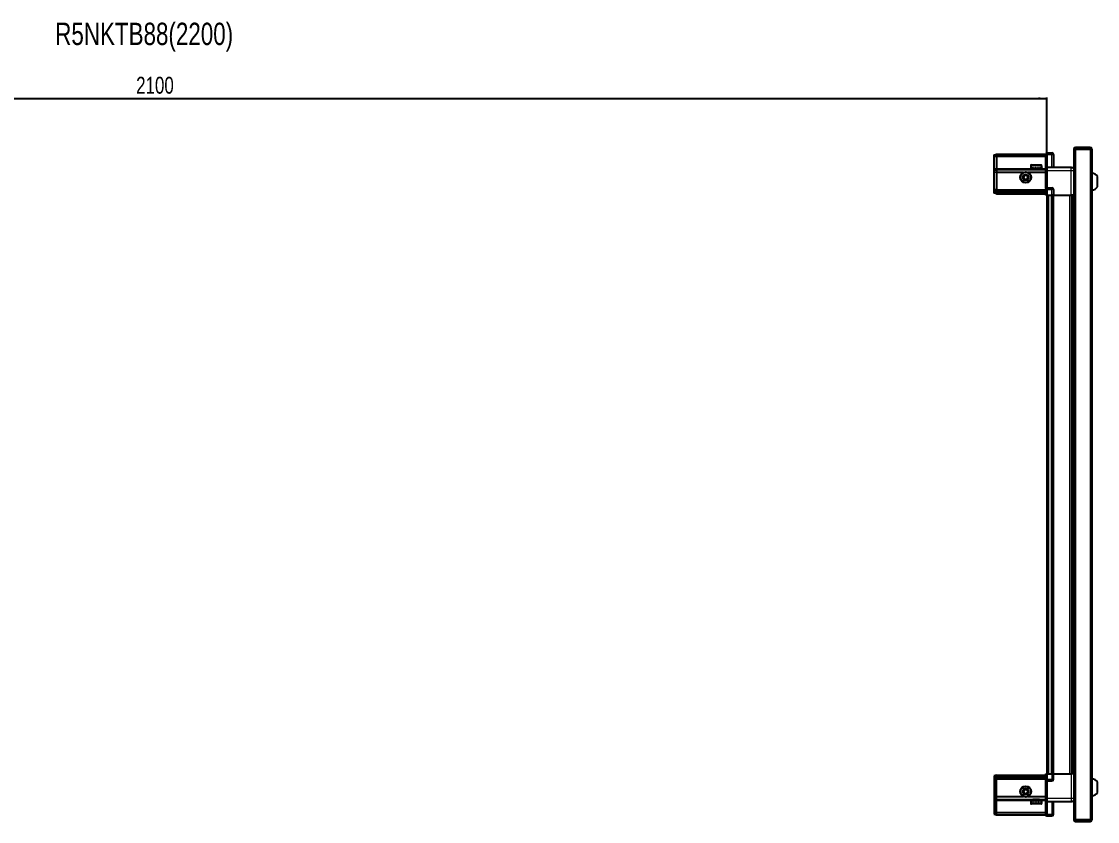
# Model space of a CAD drawing. Header units: millimetres. Extents: x 834 to 5046, y -1310 to 2026.
# Drawn here: x 2795 to 4070, y 1077 to 2026 of the extents above; entities that cross this region are included whole.
import ezdxf

# ---------------------------------------------------------------- set-up
doc = ezdxf.new("R2010")
doc.units = ezdxf.units.MM
doc.layers.add('FORMAT', color=7, linetype='Continuous')
doc.styles.add('SLDTEXTSTYLE0', font='TXT', dxfattribs={"width": 0.75})
doc.dimstyles.new('SLDDIMSTYLE0', dxfattribs={"dimtxt": 20, "dimasz": 10, "dimexe": 0, "dimexo": 0.0625, "dimgap": 5, "dimtad": 2, "dimdec": 1, "dimrnd": 1e-09, "dimzin": 12, "dimdsep": 46, "dimtxsty": 'SLDTEXTSTYLE0', "dimsah": 1, "dimcen": 0.09, "dimadec": 0, "dimazin": 3, "dimtfac": 1, "dimtofl": 0, "dimtmove": 0, "dimatfit": 3, "dimfxl": 0, "dimfrac": 2, "dimtolj": 1, "dimtzin": 12, "dimarcsym": 0})

# ---------------------------------------------------------------- blocks, each defined once
blk = doc.blocks.new('_D_4')
at = {"layer": 'FORMAT'}
for p, q in [((1910.1, 1819.8), (1910.1, 1935.3)), ((1910.1, 1934.3), (4010.1, 1934.3)), ((4010.1, 1819.8), (4010.1, 1935.3))]:
    blk.add_line(p, q, dxfattribs=at)
for points in [[(1910.1, 1934.3), (1920.1, 1932.7), (1920.1, 1935.8)], [(4010.1, 1934.3), (4000.1, 1935.8), (4000.1, 1932.7)]]:
    blk.add_solid(points, dxfattribs=at)
at = {"layer": 'FORMAT', "insert": (2930.5, 1960), "char_height": 20, "attachment_point": 1, "style": 'SLDTEXTSTYLE0'}
blk.add_mtext('2100', dxfattribs=at)

msp = doc.modelspace()

# ---------------------------------------------------------------- linework, layer by layer
at = {"color": 7, "linetype": 'Continuous', "lineweight": 25}
for p, q in [((4061.32, 1876.26), (4044.02, 1876.26)), ((4061.32, 1874.76), (4061.32, 1876.26)), ((3947.42, 1867.45), (3950.42, 1868.26)), ((3947.42, 1865.6), (3947.42, 1867.45)), ((3947.42, 1865.6), (3950.42, 1865.76)), ((3947.42, 1851.26), (3947.42, 1865.6)), ((3950.42, 1868.26), (3950.42, 1865.76)), ((3950.42, 1868.26), (4008.72, 1868.26)), ((3950.42, 1865.76), (3950.42, 1851.26)), ((3950.42, 1865.76), (4008.72, 1865.76)), ((4009.59, 1869.76), (4008.72, 1869.26)), ((4009.59, 1869.76), (4008.72, 1869.26)), ((4008.72, 1869.26), (4008.72, 1867.76)), ((4008.72, 1852.96), (4008.72, 1867.76)), ((4009.92, 1869.76), (4009.59, 1869.76)), ((4009.92, 1869.76), (4009.59, 1869.76)), ((4009.92, 1869.76), (4009.92, 1869.76)), ((4009.92, 1867.76), (4009.92, 1869.76)), ((4009.92, 1869.76), (4015.92, 1869.76)), ((4009.92, 1867.76), (4009.92, 1852.96)), ((4017.92, 1867.76), (4017.92, 1852.76)), ((4041.92, 1874.16), (4041.92, 1861.76)), ((4043.42, 1874.16), (4043.42, 1861.76)), ((4043.92, 1861.26), (4043.92, 1874.16)), ((4043.92, 1874.16), (4061.32, 1874.16)), ((4061.32, 1874.76), (4044.02, 1874.76)), ((4061.32, 1874.16), (4063.42, 1874.16)), ((4063.42, 1874.16), (4063.42, 1079.36)), ((3947.42, 1849.45), (3947.42, 1851.26)), ((3947.42, 1849.45), (3950.42, 1850.26)), ((3947.42, 1846.42), (3947.42, 1849.45)), ((3950.42, 1851.26), (3950.42, 1850.26)), ((3950.42, 1850.26), (3950.42, 1846.76)), ((3950.42, 1850.26), (4008.72, 1850.26)), ((3990.92, 1854.66), (3990.92, 1851.76)), ((3990.92, 1851.76), (3990.96, 1851.76)), ((3991.08, 1852.26), (3990.96, 1852.26)), ((3990.96, 1852.26), (3990.96, 1851.76)), ((3990.96, 1851.76), (3991.08, 1851.76)), ((3991.08, 1852.26), (3991.08, 1851.76)), ((3991.08, 1851.76), (3991.49, 1851.76)), ((3991.83, 1852.26), (3991.49, 1852.26)), ((3991.49, 1852.26), (3991.49, 1851.76)), ((3991.49, 1851.76), (3991.83, 1851.76)), ((3991.72, 1855.46), (4003.12, 1855.46)), ((3991.83, 1852.26), (3991.83, 1851.76)), ((3991.83, 1851.76), (3992.6, 1851.76)), ((3993.12, 1852.26), (3992.6, 1852.26)), ((3992.6, 1852.26), (3992.6, 1851.76)), ((3992.6, 1851.76), (3993.12, 1851.76)), ((3993.02, 1851.76), (3993.02, 1851.66)), ((3993.02, 1851.66), (4001.82, 1851.66)), ((3993.12, 1852.26), (3993.12, 1851.76)), ((3993.12, 1851.76), (3994.18, 1851.76)), ((3993.42, 1851.26), (3994.11, 1850.77)), ((3993.42, 1851.26), (4001.42, 1851.26)), ((3994.11, 1850.77), (3993.42, 1850.29)), ((3993.42, 1850.29), (3993.42, 1850.26)), ((3993.42, 1850.29), (4001.42, 1850.29)), ((3994.11, 1850.77), (4000.73, 1850.77)), ((3994.84, 1852.26), (3994.18, 1852.26)), ((3994.18, 1852.26), (3994.18, 1851.76)), ((3994.18, 1851.76), (3994.84, 1851.76)), ((3994.84, 1852.26), (3994.84, 1851.76)), ((3994.84, 1851.76), (3996.08, 1851.76)), ((3996.81, 1852.26), (3996.08, 1852.26)), ((3996.08, 1852.26), (3996.08, 1851.76)), ((3996.08, 1851.76), (3996.51, 1851.76)), ((3996.51, 1852.26), (3996.51, 1851.76)), ((3996.81, 1852.26), (3996.81, 1851.76)), ((3996.81, 1851.76), (3998.11, 1851.76)), ((3998.84, 1852.26), (3998.11, 1852.26)), ((3998.11, 1852.26), (3998.11, 1851.76)), ((3998.38, 1852.26), (3998.38, 1851.76)), ((3998.38, 1851.76), (3998.84, 1851.76)), ((3998.84, 1852.26), (3998.84, 1851.76)), ((3998.84, 1851.76), (4000.08, 1851.76)), ((4000.73, 1852.26), (4000.08, 1852.26)), ((4000.08, 1852.26), (4000.08, 1851.76)), ((4000.08, 1851.76), (4000.73, 1851.76)), ((4000.73, 1852.26), (4000.73, 1851.76)), ((4000.73, 1851.76), (4001.78, 1851.76)), ((4000.73, 1850.77), (4001.42, 1851.26)), ((4001.42, 1850.29), (4000.73, 1850.77)), ((4001.42, 1850.26), (4001.42, 1850.29)), ((4002.3, 1852.26), (4001.78, 1852.26)), ((4001.78, 1852.26), (4001.78, 1851.76)), ((4001.78, 1851.76), (4002.3, 1851.76)), ((4001.82, 1851.66), (4001.82, 1851.76)), ((4002.3, 1852.26), (4002.3, 1851.76)), ((4002.3, 1851.76), (4003.06, 1851.76)), ((4003.39, 1852.26), (4003.06, 1852.26)), ((4003.06, 1852.26), (4003.06, 1851.76)), ((4003.06, 1851.76), (4003.39, 1851.76)), ((4003.39, 1852.26), (4003.39, 1851.76)), ((4003.39, 1851.76), (4003.78, 1851.76)), ((4003.89, 1852.26), (4003.78, 1852.26)), ((4003.78, 1852.26), (4003.78, 1851.76)), ((4003.78, 1851.76), (4003.89, 1851.76)), ((4003.89, 1852.26), (4003.89, 1851.76)), ((4003.89, 1851.76), (4003.92, 1851.76)), ((4003.92, 1851.76), (4003.92, 1854.66)), ((4008.72, 1852.76), (4008.72, 1852.96)), ((4009.92, 1852.76), (4008.72, 1852.76)), ((4008.72, 1848.76), (4008.72, 1852.76)), ((4009.92, 1852.96), (4009.92, 1852.76)), ((4009.92, 1852.76), (4009.92, 1848.76)), ((4009.92, 1852.76), (4038.92, 1852.76)), ((4041.82, 1861.26), (4041.82, 1092.26)), ((4041.82, 1861.26), (4043.92, 1861.26)), ((4041.92, 1861.76), (4043.42, 1861.76)), ((3950.42, 1846.76), (3947.42, 1846.42)), ((3947.42, 1826.26), (3947.42, 1846.42)), ((3950.42, 1846.76), (3950.42, 1826.26)), ((3950.42, 1846.76), (3982.42, 1846.76)), ((3987.42, 1846.76), (4008.72, 1846.76)), ((4008.72, 1828.46), (4008.72, 1848.76)), ((4009.92, 1848.76), (4009.92, 1828.46)), ((4070.02, 1829.76), (4070.02, 1841.76)), ((3947.42, 1824.45), (3947.42, 1826.26)), ((3950.42, 1825.26), (3947.42, 1824.45)), ((3947.42, 1823.71), (3947.42, 1824.45)), ((3950.42, 1824.26), (3947.42, 1823.71)), ((3950.42, 1826.26), (3950.42, 1825.26)), ((3950.42, 1825.26), (3950.42, 1824.26)), ((3950.42, 1825.26), (4008.72, 1825.26)), ((3950.42, 1824.26), (4008.72, 1824.26)), ((3950.42, 1824.26), (3950.42, 1822.76)), ((4008.72, 1828.26), (4008.72, 1828.46)), ((4009.92, 1828.26), (4008.72, 1828.26)), ((4008.72, 1828.26), (4008.72, 1827.58)), ((4008.72, 1819.76), (4008.72, 1827.58)), ((4009.59, 1826.26), (4009.59, 1819.76)), ((4009.92, 1828.46), (4009.92, 1828.26)), ((4009.92, 1826.26), (4009.92, 1828.26)), ((4009.92, 1826.26), (4009.92, 1828.26)), ((4009.92, 1828.26), (4015.92, 1828.26)), ((4009.92, 1826.26), (4009.92, 1819.76)), ((4017.92, 1826.26), (4017.92, 1819.76)), ((3947.42, 1823.21), (3947.42, 1823.71)), ((3947.42, 1822.06), (3947.42, 1823.21)), ((3950.42, 1822.76), (3947.42, 1823.21)), ((3950.42, 1821.26), (3947.42, 1822.06)), ((3950.42, 1822.76), (4008.72, 1822.76)), ((3950.42, 1822.76), (3950.42, 1821.26)), ((3950.42, 1821.26), (4008.72, 1821.26)), ((4009.59, 1819.76), (4008.72, 1819.76)), ((4009.92, 1819.76), (4009.59, 1819.76)), ((4009.92, 1819.76), (4015.92, 1819.76)), ((4010.07, 1819.76), (4010.07, 1133.76)), ((4017.92, 1819.76), (4015.92, 1819.76)), ((4017.27, 1819.76), (4017.27, 1133.76)), ((4017.92, 1819.76), (4038.92, 1819.76)), ((4039.94, 1133.76), (4039.94, 1819.76)), ((4039.98, 1133.76), (4039.98, 1819.76)), ((4041.77, 1819.76), (4041.77, 1133.76)), ((3950.42, 1132.26), (3947.42, 1131.45)), ((3947.42, 1131.45), (3947.42, 1130.3)), ((3950.42, 1130.76), (3947.42, 1130.3)), ((3947.42, 1130.3), (3947.42, 1129.8)), ((3950.42, 1129.26), (3947.42, 1129.8)), ((3947.42, 1129.8), (3947.42, 1129.06)), ((3950.42, 1128.26), (3947.42, 1129.06)), ((3947.42, 1129.06), (3947.42, 1127.26)), ((3947.42, 1127.26), (3947.42, 1107.09)), ((3950.42, 1130.76), (3950.42, 1132.26)), ((3950.42, 1132.26), (4008.72, 1132.26)), ((3950.42, 1129.26), (3950.42, 1130.76)), ((3950.42, 1130.76), (4008.72, 1130.76)), ((3950.42, 1129.26), (4008.72, 1129.26)), ((3950.42, 1128.26), (3950.42, 1129.26)), ((3950.42, 1128.26), (4008.72, 1128.26)), ((3950.42, 1127.26), (3950.42, 1128.26)), ((3950.42, 1106.76), (3950.42, 1127.26)), ((4008.72, 1125.93), (4008.72, 1133.76)), ((4008.72, 1133.76), (4009.59, 1133.76)), ((4008.72, 1125.93), (4008.72, 1125.26)), ((4009.92, 1125.26), (4008.72, 1125.26)), ((4008.72, 1125.06), (4008.72, 1125.26)), ((4008.72, 1104.76), (4008.72, 1125.06)), ((4009.59, 1133.76), (4009.59, 1133.76)), ((4009.59, 1133.76), (4009.59, 1127.26)), ((4009.92, 1133.76), (4009.59, 1133.76)), ((4009.92, 1133.76), (4009.92, 1127.26)), ((4009.92, 1133.76), (4009.92, 1133.76)), ((4009.92, 1133.76), (4009.92, 1127.26)), ((4009.92, 1133.76), (4015.92, 1133.76)), ((4009.92, 1125.26), (4009.92, 1127.26)), ((4009.92, 1125.26), (4009.92, 1125.06)), ((4009.92, 1125.26), (4015.92, 1125.26)), ((4009.92, 1125.06), (4009.92, 1104.76)), ((4017.92, 1133.76), (4015.92, 1133.76)), ((4017.92, 1127.26), (4017.92, 1133.76)), ((4017.92, 1133.76), (4038.92, 1133.76)), ((4070.02, 1111.76), (4070.02, 1123.76)), ((3950.42, 1106.76), (3947.42, 1107.09)), ((3947.42, 1107.09), (3947.42, 1104.06)), ((3947.42, 1104.06), (3950.42, 1103.26)), ((3947.42, 1104.06), (3947.42, 1102.26)), ((3947.42, 1102.26), (3947.42, 1087.91)), ((3950.42, 1106.76), (3982.42, 1106.76)), ((3950.42, 1103.26), (3950.42, 1106.76)), ((3950.42, 1103.26), (4008.72, 1103.26)), ((3950.42, 1102.26), (3950.42, 1103.26)), ((3950.42, 1087.76), (3950.42, 1102.26)), ((3987.42, 1106.76), (4008.72, 1106.76)), ((3990.92, 1101.76), (3990.92, 1098.86)), ((3990.94, 1101.76), (3990.92, 1101.76)), ((3990.94, 1101.26), (3990.94, 1101.76)), ((3991.04, 1101.76), (3990.94, 1101.76)), ((3990.94, 1101.26), (3991.04, 1101.26)), ((3991.04, 1101.26), (3991.04, 1101.76)), ((3991.41, 1101.76), (3991.04, 1101.76)), ((3991.41, 1101.26), (3991.41, 1101.76)), ((3991.73, 1101.76), (3991.41, 1101.76)), ((3991.41, 1101.26), (3991.73, 1101.26)), ((4003.12, 1098.06), (3991.72, 1098.06)), ((3991.73, 1101.26), (3991.73, 1101.76)), ((3992.47, 1101.76), (3991.73, 1101.76)), ((3992.47, 1101.26), (3992.47, 1101.76)), ((3992.97, 1101.76), (3992.47, 1101.76)), ((3992.47, 1101.26), (3992.97, 1101.26)), ((3992.97, 1101.26), (3992.97, 1101.76)), ((3994.01, 1101.76), (3992.97, 1101.76)), ((3993.02, 1101.86), (3993.02, 1101.76)), ((4001.82, 1101.86), (3993.02, 1101.86)), ((3993.42, 1103.26), (3993.42, 1103.22)), ((3993.42, 1103.22), (3994.11, 1102.74)), ((4001.42, 1103.22), (3993.42, 1103.22)), ((3994.11, 1102.74), (3993.42, 1102.26)), ((4001.42, 1102.26), (3993.42, 1102.26)), ((3994.01, 1101.26), (3994.01, 1101.76)), ((3994.66, 1101.76), (3994.01, 1101.76)), ((3994.01, 1101.26), (3994.66, 1101.26)), ((4000.73, 1102.74), (3994.11, 1102.74)), ((3994.66, 1101.26), (3994.66, 1101.76)), ((3995.89, 1101.76), (3994.66, 1101.76)), ((3995.89, 1101.26), (3995.89, 1101.76)), ((3996.38, 1101.76), (3995.89, 1101.76)), ((3995.89, 1101.26), (3996.61, 1101.26)), ((3996.38, 1101.26), (3996.38, 1101.76)), ((3996.61, 1101.26), (3996.61, 1101.76)), ((3997.91, 1101.76), (3996.61, 1101.76)), ((3997.91, 1101.26), (3997.91, 1101.76)), ((3997.91, 1101.26), (3998.64, 1101.26)), ((3998.25, 1101.26), (3998.25, 1101.76)), ((3998.64, 1101.76), (3998.25, 1101.76)), ((3998.64, 1101.26), (3998.64, 1101.76)), ((3999.89, 1101.76), (3998.64, 1101.76)), ((3999.89, 1101.26), (3999.89, 1101.76)), ((4000.56, 1101.76), (3999.89, 1101.76)), ((3999.89, 1101.26), (4000.56, 1101.26)), ((4000.56, 1101.26), (4000.56, 1101.76)), ((4001.63, 1101.76), (4000.56, 1101.76)), ((4000.73, 1102.74), (4001.42, 1103.22)), ((4001.42, 1102.26), (4000.73, 1102.74)), ((4001.42, 1103.22), (4001.42, 1103.26)), ((4001.63, 1101.26), (4001.63, 1101.76)), ((4002.16, 1101.76), (4001.63, 1101.76)), ((4001.63, 1101.26), (4002.16, 1101.26)), ((4001.82, 1101.76), (4001.82, 1101.86)), ((4002.16, 1101.26), (4002.16, 1101.76)), ((4002.95, 1101.76), (4002.16, 1101.76)), ((4002.95, 1101.26), (4002.95, 1101.76)), ((4003.3, 1101.76), (4002.95, 1101.76)), ((4002.95, 1101.26), (4003.3, 1101.26)), ((4003.3, 1101.26), (4003.3, 1101.76)), ((4003.74, 1101.76), (4003.3, 1101.76)), ((4003.74, 1101.26), (4003.74, 1101.76)), ((4003.87, 1101.76), (4003.74, 1101.76)), ((4003.74, 1101.26), (4003.87, 1101.26)), ((4003.87, 1101.26), (4003.87, 1101.76)), ((4003.92, 1101.76), (4003.87, 1101.76)), ((4003.92, 1098.86), (4003.92, 1101.76)), ((4008.72, 1100.76), (4008.72, 1104.76)), ((4009.92, 1100.76), (4008.72, 1100.76)), ((4008.72, 1100.56), (4008.72, 1100.76)), ((4008.72, 1085.76), (4008.72, 1100.56)), ((4009.92, 1104.76), (4009.92, 1100.76)), ((4009.92, 1100.76), (4009.92, 1100.56)), ((4009.92, 1100.76), (4038.92, 1100.76)), ((4009.92, 1100.56), (4009.92, 1085.76)), ((4009.92, 1100.56), (4009.92, 1085.76)), ((4017.92, 1085.76), (4017.92, 1100.76)), ((3947.42, 1087.91), (3950.42, 1087.76)), ((3947.42, 1087.91), (3947.42, 1086.06)), ((3947.42, 1086.06), (3950.42, 1085.26)), ((3950.42, 1087.76), (4008.72, 1087.76)), ((3950.42, 1085.26), (3950.42, 1087.76)), ((3950.42, 1085.26), (4008.72, 1085.26)), ((4008.72, 1085.76), (4008.72, 1084.26)), ((4008.72, 1084.26), (4009.59, 1083.76)), ((4009.92, 1083.76), (4009.92, 1085.76)), ((4043.92, 1092.26), (4041.82, 1092.26)), ((4041.92, 1091.76), (4043.42, 1091.76)), ((4041.92, 1091.76), (4041.92, 1079.36)), ((4043.42, 1091.76), (4043.42, 1079.36)), ((4043.92, 1079.36), (4043.92, 1092.26)), ((4009.92, 1083.76), (4009.59, 1083.76)), ((4009.92, 1083.76), (4015.92, 1083.76)), ((4061.32, 1079.36), (4043.92, 1079.36)), ((4044.02, 1078.76), (4061.32, 1078.76)), ((4044.02, 1077.26), (4061.32, 1077.26)), ((4063.42, 1079.36), (4061.32, 1079.36)), ((4061.32, 1078.76), (4061.32, 1077.26))]:
    msp.add_line(p, q, dxfattribs=at)
at = {"color": 8, "linetype": 'Continuous', "lineweight": 18}
for p, q in [((4044.02, 1874.76), (4044.02, 1876.26)), ((4009.92, 1867.76), (4008.72, 1867.76)), ((4009.92, 1867.76), (4015.92, 1867.76)), ((4015.92, 1867.76), (4015.92, 1869.76)), ((4015.92, 1852.76), (4015.92, 1867.76)), ((4015.92, 1867.76), (4017.92, 1867.76)), ((4043.42, 1874.16), (4041.92, 1874.16)), ((4061.32, 1874.16), (4061.32, 1079.36)), ((3947.42, 1851.26), (3950.42, 1851.26)), ((3950.42, 1851.26), (3993.42, 1851.26)), ((3990.92, 1854.66), (4003.92, 1854.66)), ((4001.42, 1851.26), (4008.72, 1851.26)), ((4008.72, 1852.96), (4009.92, 1852.96)), ((4043.92, 1861.26), (4043.92, 1092.26)), ((4009.92, 1848.76), (4008.72, 1848.76)), ((4009.92, 1848.76), (4038.92, 1848.76)), ((4038.92, 1819.76), (4038.92, 1848.76)), ((3950.42, 1826.26), (3947.42, 1826.26)), ((3950.42, 1826.26), (4008.72, 1826.26)), ((4008.72, 1828.46), (4009.92, 1828.46)), ((4009.92, 1826.26), (4009.59, 1826.26)), ((4009.92, 1826.26), (4015.92, 1826.26)), ((4015.92, 1826.26), (4015.92, 1828.26)), ((4015.92, 1819.76), (4015.92, 1826.26)), ((4017.92, 1826.26), (4015.92, 1826.26)), ((4012.07, 1819.76), (4012.07, 1133.76)), ((4015.27, 1819.76), (4015.27, 1133.76)), ((4017.92, 1819.76), (4017.92, 1133.76)), ((4037.32, 1133.76), (4037.32, 1819.76)), ((4038.74, 1819.76), (4038.74, 1133.76)), ((4041.18, 1133.76), (4041.18, 1819.76)), ((3950.42, 1127.26), (3947.42, 1127.26)), ((3950.42, 1127.26), (4008.72, 1127.26)), ((4009.92, 1125.06), (4008.72, 1125.06)), ((4009.92, 1133.76), (4009.59, 1133.76)), ((4009.92, 1127.26), (4009.59, 1127.26)), ((4009.92, 1127.26), (4015.92, 1127.26)), ((4015.92, 1133.76), (4015.92, 1127.26)), ((4017.92, 1127.26), (4015.92, 1127.26)), ((4015.92, 1127.26), (4015.92, 1125.26)), ((4038.92, 1133.76), (4038.92, 1104.76)), ((3947.42, 1102.26), (3950.42, 1102.26)), ((3950.42, 1102.26), (3993.42, 1102.26)), ((4003.92, 1098.86), (3990.92, 1098.86)), ((4001.42, 1102.26), (4008.72, 1102.26)), ((4009.92, 1104.76), (4008.72, 1104.76)), ((4009.92, 1100.56), (4008.72, 1100.56)), ((4009.92, 1104.76), (4038.92, 1104.76)), ((4015.92, 1100.76), (4015.92, 1085.76)), ((4009.92, 1085.76), (4008.72, 1085.76)), ((4009.92, 1085.76), (4015.92, 1085.76)), ((4015.92, 1085.76), (4015.92, 1083.76)), ((4015.92, 1085.76), (4017.92, 1085.76)), ((4043.42, 1079.36), (4041.92, 1079.36)), ((4044.02, 1078.76), (4044.02, 1077.26))]:
    msp.add_line(p, q, dxfattribs=at)
at = {"color": 7, "linetype": 'Continuous', "lineweight": 25}
for centre, radius in [((3984.92, 1840.76), 6.5), ((3984.92, 1840.76), 3.46), ((3984.92, 1112.76), 6.5), ((3984.92, 1112.76), 3.46)]:
    msp.add_circle(centre, radius, dxfattribs=at)
at = {"color": 8, "linetype": 'Continuous', "lineweight": 18}
for centre in [(3984.92, 1840.76), (3984.92, 1112.76)]:
    msp.add_circle(centre, 5.7, dxfattribs=at)
at = {"color": 7, "linetype": 'Continuous', "lineweight": 25}
for centre, radius, start, end in [((4044.02, 1874.16), 2.1, 90, 180), ((4061.32, 1874.16), 2.1, 360, 90), ((4015.92, 1867.76), 2, 0, 90), ((4044.02, 1874.16), 0.6, 90, 180), ((4061.32, 1874.16), 0.6, 360, 90), ((3991.72, 1854.66), 0.8, 90, 180), ((3993.02, 1851.26), 0.4, 0, 90), ((4001.82, 1851.26), 0.4, 90, 180), ((4003.12, 1854.66), 0.8, 0, 90), ((3984.92, 1840.76), 2.5, 120.74103, 180.74103), ((3984.92, 1840.76), 2.5, 180.74103, 240.74103), ((3984.92, 1840.76), 2.5, 60.74103, 120.74103), ((3984.92, 1840.76), 2.5, 240.74103, 300.74103), ((3984.92, 1840.76), 2.5, 0.74103, 60.74103), ((3984.92, 1840.76), 2.5, 300.74103, 0.74103), ((4060.4, 1834.73), 11.91, 36.1266, 75.29965), ((4015.92, 1826.26), 2, 0, 90), ((4060.4, 1836.78), 11.91, 284.70035, 323.8734), ((4015.92, 1127.26), 2, 270, 0), ((4060.4, 1116.73), 11.91, 36.1266, 75.29965), ((3984.92, 1112.76), 2.5, 155.91157, 215.91157), ((3984.92, 1112.76), 2.5, 95.91157, 155.91157), ((3984.92, 1112.76), 2.5, 215.91157, 275.91157), ((3984.92, 1112.76), 2.5, 35.91157, 95.91157), ((3984.92, 1112.76), 2.5, 275.91157, 335.91157), ((3984.92, 1112.76), 2.5, 335.91157, 35.91157), ((4060.4, 1118.78), 11.91, 284.70035, 323.8734), ((3991.72, 1098.86), 0.8, 180, 270), ((3993.02, 1102.26), 0.4, 270, 360), ((4001.82, 1102.26), 0.4, 180, 270), ((4003.12, 1098.86), 0.8, 270, 360), ((4015.92, 1085.76), 2, 270, 0), ((4044.02, 1079.36), 2.1, 180, 270), ((4044.02, 1079.36), 0.6, 180, 270), ((4061.32, 1079.36), 0.6, 270, 0), ((4061.32, 1079.36), 2.1, 270, 0)]:
    msp.add_arc(centre, radius, start, end, dxfattribs=at)
for centre, start_param, end_param in [((4006.12, 1826.26), 0, 0.7227342), ((4006.12, 1127.26), 5.5604511, 6.2831853)]:
    msp.add_ellipse(centre, major_axis=(3.46, 0), ratio=0.5773503, start_param=start_param, end_param=end_param, dxfattribs=at)
for points, knots in [([(4038.92, 1852.76), (4039.36, 1852.71), (4040.04, 1852.64), (4040.85, 1852.2), (4041.41, 1851.76), (4041.68, 1851.39), (4041.82, 1851.21)], [0, 0, 0, 0, 0.3842982, 0.5911726, 0.8024372, 1, 1, 1, 1]), ([(3982.4, 1842.17), (3982.84, 1842.43), (3983.67, 1842.92), (3984.5, 1843.42), (3984.88, 1843.64)], [0, 0, 0, 0, 0.5346859, 1, 1, 1, 1]), ([(3982.44, 1839.28), (3982.44, 1839.41), (3982.43, 1840), (3982.42, 1841), (3982.41, 1841.82), (3982.4, 1842.17)], [0, 0, 0, 0, 0.1331247, 0.6370994, 1, 1, 1, 1]), ([(3984.96, 1837.87), (3984.51, 1838.12), (3983.67, 1838.59), (3982.83, 1839.06), (3982.44, 1839.28)], [0, 0, 0, 0, 0.5346859, 1, 1, 1, 1]), ([(3984.88, 1843.64), (3985.33, 1843.39), (3986.17, 1842.92), (3987.01, 1842.45), (3987.4, 1842.23)], [0, 0, 0, 0, 0.5346859, 1, 1, 1, 1]), ([(3987.44, 1839.35), (3986.99, 1839.08), (3986.17, 1838.59), (3985.34, 1838.1), (3984.96, 1837.87)], [0, 0, 0, 0, 0.53468586, 1, 1, 1, 1]), ([(3987.4, 1842.23), (3987.4, 1841.89), (3987.42, 1841.06), (3987.43, 1840.07), (3987.44, 1839.47), (3987.44, 1839.35)], [0, 0, 0, 0, 0.3629006, 0.8668753, 1, 1, 1, 1]), ([(4041.77, 1819.76), (4041.73, 1819.76), (4041.51, 1819.76), (4040.79, 1819.76), (4039.83, 1819.76), (4039.18, 1819.76), (4038.92, 1819.76)], [0, 0, 0, 0, 0.0717073, 0.4209791, 0.7702508, 1, 1, 1, 1]), ([(4041.77, 1133.76), (4041.73, 1133.76), (4041.51, 1133.76), (4040.79, 1133.76), (4039.83, 1133.76), (4039.18, 1133.76), (4038.92, 1133.76)], [0, 0, 0, 0, 0.0717073, 0.4209791, 0.7702508, 1, 1, 1, 1]), ([(3982.05, 1112.46), (3982.26, 1112.93), (3982.65, 1113.81), (3983.04, 1114.69), (3983.23, 1115.1)], [0, 0, 0, 0, 0.5346859, 1, 1, 1, 1]), ([(3983.74, 1110.12), (3983.44, 1110.54), (3982.87, 1111.32), (3982.31, 1112.1), (3982.05, 1112.46)], [0, 0, 0, 0, 0.5346859, 1, 1, 1, 1]), ([(3983.23, 1115.1), (3983.57, 1115.13), (3984.39, 1115.22), (3985.38, 1115.32), (3985.97, 1115.38), (3986.1, 1115.39)], [0, 0, 0, 0, 0.36290056, 0.86687533, 1, 1, 1, 1]), ([(3986.61, 1110.42), (3986.49, 1110.41), (3985.89, 1110.34), (3984.9, 1110.24), (3984.08, 1110.16), (3983.74, 1110.12)], [0, 0, 0, 0, 0.1331247, 0.6370994, 1, 1, 1, 1]), ([(3986.1, 1115.39), (3986.4, 1114.97), (3986.97, 1114.19), (3987.53, 1113.42), (3987.79, 1113.05)], [0, 0, 0, 0, 0.5346859, 1, 1, 1, 1]), ([(3987.79, 1113.05), (3987.58, 1112.58), (3987.19, 1111.7), (3986.79, 1110.83), (3986.61, 1110.42)], [0, 0, 0, 0, 0.5346859, 1, 1, 1, 1]), ([(4038.92, 1100.76), (4039.36, 1100.8), (4040.04, 1100.88), (4040.85, 1101.31), (4041.41, 1101.75), (4041.68, 1102.12), (4041.82, 1102.31)], [0, 0, 0, 0, 0.3842982, 0.5911726, 0.8024372, 1, 1, 1, 1])]:
    msp.add_open_spline(points, degree=3, knots=knots, dxfattribs=at)
at = {"color": 8, "linetype": 'Continuous', "lineweight": 18}
for points in [[(4038.92, 1848.76), (4038.92, 1849.28), (4038.92, 1850.33), (4038.92, 1851.65), (4038.92, 1852.58), (4038.92, 1852.7), (4038.92, 1852.76)], [(4038.92, 1104.76), (4038.92, 1104.23), (4038.92, 1103.18), (4038.92, 1101.86), (4038.92, 1100.94), (4038.92, 1100.82), (4038.92, 1100.76)]]:
    msp.add_open_spline(points, degree=3, dxfattribs=at)
for points in [[(4038.92, 1848.76), (4039.36, 1848.76), (4040.04, 1848.76), (4040.85, 1848.76), (4041.41, 1848.76), (4041.68, 1848.76), (4041.82, 1848.76)], [(4038.92, 1104.76), (4039.36, 1104.76), (4040.04, 1104.76), (4040.85, 1104.76), (4041.41, 1104.76), (4041.68, 1104.76), (4041.82, 1104.76)]]:
    msp.add_open_spline(points, degree=3, knots=[0, 0, 0, 0, 0.38429816, 0.59117259, 0.8024372, 1, 1, 1, 1], dxfattribs=at)

# ---------------------------------------------------------------- texts
at = {"layer": 'FORMAT', "insert": (2834.57, 2024.12), "char_height": 26.4583, "attachment_point": 1, "style": 'SLDTEXTSTYLE0'}
msp.add_mtext('R5NKTB88(2200)', dxfattribs=at)

# ---------------------------------------------------------------- dimensions: what is measured, and where the dimension line sits
at = {"layer": 'FORMAT'}
dim = msp.add_linear_dim(base=(4010.07, 1934.26), p1=(1910.07, 1819.76), p2=(4010.07, 1819.76), angle=0, dimstyle='SLDDIMSTYLE0', dxfattribs=at)
dim.commit()
dim.dimension.update_dxf_attribs({"geometry": '_D_4', "text_midpoint": (2960.07, 1934.26), "dimtype": 160})

doc.saveas('drawing.dxf')
